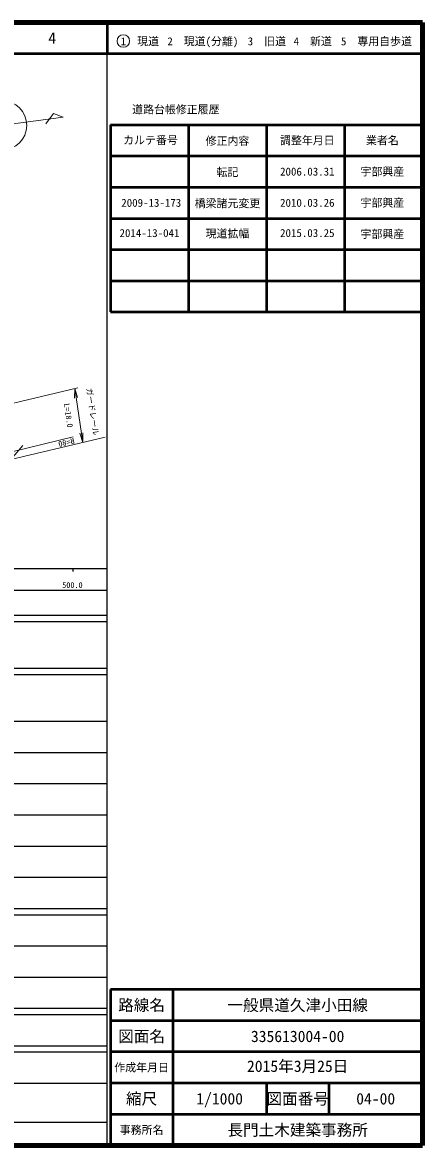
# Model space of a CAD drawing. Units: millimetres, scale not verified. Extents: x 40000 to 680000, y 20000 to 380000.
# Drawn here: x 551838 to 680000, y 20000 to 380000 of the extents above; entities that cross this region are included whole.
import ezdxf
from ezdxf.enums import TextEntityAlignment as Align

# ---------------------------------------------------------------- set-up
doc = ezdxf.new("R2010")
doc.units = ezdxf.units.MM
doc.header["$LTSCALE"] = 1000
for name, color, linetype, lineweight in [('M-TTL', 2, 'Continuous', 140), ('M-TTL-BAND', 7, 'Continuous', 25), ('M-TTL-FRAM', 2, 'Continuous', 50), ('M-TTL-LINE', 7, 'Continuous', 50), ('M-TTL-TXT', 7, 'Continuous', 13), ('M-WORK', 1, 'Continuous', 13)]:
    doc.layers.add(name, color=color, linetype=linetype, lineweight=lineweight)
doc.styles.add('ＭＳ ゴシック', font='')
doc.styles.get('ＭＳ ゴシック').set_extended_font_data('MS Gothic')

# ---------------------------------------------------------------- blocks, each defined once
blk = doc.blocks.new('open_arrow')
at = {"color": 0, "linetype": 'Continuous', "lineweight": -2}
blk.add_lwpolyline([(7.5, 1.25), (0, 0), (7.5, -1.25)], dxfattribs=at)

msp = doc.modelspace()

# ---------------------------------------------------------------- linework, layer by layer
at = {"layer": 'M-TTL'}
for p, q in [((680000, 380000), (40000, 380000)), ((680000, 20000), (680000, 380000)), ((40000, 20000), (680000, 20000))]:
    msp.add_line(p, q, dxfattribs=at)
at = {"layer": 'M-TTL-BAND'}
for p, q in [((579000, 20000), (579000, 370000)), ((40000, 205000), (579000, 205000)), ((568000, 205000), (568000, 204000)), ((68000, 198000), (579000, 198000)), ((40000, 190000), (579000, 190000)), ((40000, 188000), (579000, 188000)), ((40000, 173000), (579000, 173000)), ((40000, 171000), (579000, 171000)), ((40000, 156000), (579000, 156000)), ((46000, 146000), (579000, 146000)), ((52000, 136000), (579000, 136000)), ((46000, 126000), (579000, 126000)), ((52000, 116000), (579000, 116000)), ((46000, 106000), (579000, 106000)), ((40000, 96000), (579000, 96000)), ((40000, 94000), (579000, 94000)), ((49000, 84000), (579000, 84000)), ((40000, 74000), (579000, 74000)), ((40000, 64000), (579000, 64000)), ((40000, 62000), (579000, 62000)), ((40000, 52000), (579000, 52000)), ((40000, 50000), (579000, 50000)), ((40000, 40000), (579000, 40000)), ((45000, 40000), (579000, 40000)), ((68000, 27500), (579000, 27500))]:
    msp.add_line(p, q, dxfattribs=at)
at = {"layer": 'M-TTL-FRAM'}
for p, q in [((580000, 347197), (580000, 287197)), ((580000, 347197), (680000, 347197)), ((580000, 287197), (680000, 287197)), ((680000, 70000), (580000, 70000)), ((580000, 70000), (580000, 20000))]:
    msp.add_line(p, q, dxfattribs=at)
at = {"layer": 'M-TTL-LINE'}
for p, q in [((579000, 380000), (579000, 370000)), ((40000, 370000), (680000, 370000)), ((605000, 347197), (605000, 287197)), ((630000, 347197), (630000, 287197)), ((655000, 347197), (655000, 287197)), ((580000, 337197), (680000, 337197)), ((580000, 327197), (680000, 327197)), ((580000, 317197), (680000, 317197)), ((580000, 307197), (680000, 307197)), ((580000, 297197), (680000, 297197)), ((600000, 70000), (600000, 20000)), ((680000, 60000), (580000, 60000)), ((680000, 50000), (580000, 50000)), ((680000, 40000), (580000, 40000)), ((630000, 40000), (630000, 30000)), ((650000, 40000), (650000, 30000)), ((680000, 30000), (580000, 30000))]:
    msp.add_line(p, q, dxfattribs=at)
at = {"layer": 'M-TTL-TXT'}
msp.add_circle((584147, 374034), 2000, dxfattribs=at)
at = {"layer": 'M-WORK'}
for p, q in [((538035, 255355), (569555, 262858)), ((568579, 262625), (571124, 245407)), ((568117, 247160), (538118, 239869)), ((539130, 237791), (578320, 247120)), ((548145, 239937), (551976, 244446))]:
    msp.add_line(p, q, dxfattribs=at)
msp.add_lwpolyline([(533552, 345448), (564884, 349672), (561734, 350845), (559306, 347528)], dxfattribs=at)
msp.add_circle((545217, 347021), 7965, dxfattribs=at)

# ---------------------------------------------------------------- block references
at = {"layer": 'M-WORK', "xscale": 400, "yscale": 400}
for p, rotation in [((568579, 262625), 278.4), ((571124, 245407), 98.4)]:
    msp.add_blockref('open_arrow', p, dxfattribs=dict(at, rotation=rotation))

# ---------------------------------------------------------------- texts
at = {"layer": 'M-TTL-BAND', "style": 'ＭＳ ゴシック'}
msp.add_text('500.0', height=1833, dxfattribs=at).set_placement((567844, 198195), align=Align.BOTTOM_CENTER)
at = {"layer": 'M-TTL-TXT', "style": 'ＭＳ ゴシック'}
for s, height, p in [('4', 3666, (561372, 375000)), ('1\u3000現道', 2566, (589448, 373958)), ('2\u3000現道(分離)', 2566, (609619, 373958)), ('3\u3000旧道', 2566, (630121, 373958)), ('4\u3000新道', 2566, (644824, 373958)), ('5\u3000専用自歩道', 2566, (665228, 373958)), ('道路台帳修正履歴', 2566, (600968, 352113)), ('カルテ番号', 2566, (592839, 342277)), ('修正内容', 2566, (617509, 342023)), ('調整年月日', 2566, (643089, 342197)), ('業者名', 2566, (667134, 342197)), ('転記', 2566, (617509, 332023)), ('2006.03.31', 2566, (643089, 332197)), ('宇部興産', 2566, (667134, 332197)), ('2009-13-173', 2566, (593089, 322197)), ('橋梁諸元変更', 2566, (617509, 322023)), ('2010.03.26', 2566, (643089, 322197)), ('宇部興産', 2566, (667134, 322197)), ('宇部興産', 2566, (667134, 312197)), ('路線名', 3666, (590000, 65000)), ('一般県道久津小田線', 3666, (640000, 65000)), ('図面名', 3666, (590000, 55000)), ('335613004-00', 3666, (640000, 55000)), ('作成年月日', 2566, (590000, 45000)), ('縮尺', 3666, (590000, 35000)), ('1/1000', 3666, (615000, 35000)), ('図面番号', 3666, (640000, 35000)), ('04-00', 3666, (665000, 35000)), ('事務所名', 2566, (590000, 25000)), ('長門土木建築事務所', 3666, (640000, 25000))]:
    msp.add_text(s, height=height, dxfattribs=at).set_placement(p, align=Align.MIDDLE_CENTER)
for s, height, p in [('2014-13-041', 2566, (592533, 310442)), ('現道拡幅', 2566, (617509, 310273)), ('2015.03.25', 2566, (643089, 310447)), ('2015年3月25日', 3666, (640000, 42500))]:
    msp.add_text(s, height=height, dxfattribs=at).set_placement(p, align=Align.BOTTOM_CENTER)
at = {"layer": 'M-WORK', "style": 'ＭＳ ゴシック'}
for s, rotation, p in [('ガードレール', 278.408, (572865, 255033)), ('L=18.0', 278.408, (565119, 253841)), ('R=80', 193.661, (565574, 246777))]:
    msp.add_text(s, height=1833, rotation=rotation, dxfattribs=at).set_placement(p, align=Align.BOTTOM_CENTER)

doc.saveas('drawing.dxf')
